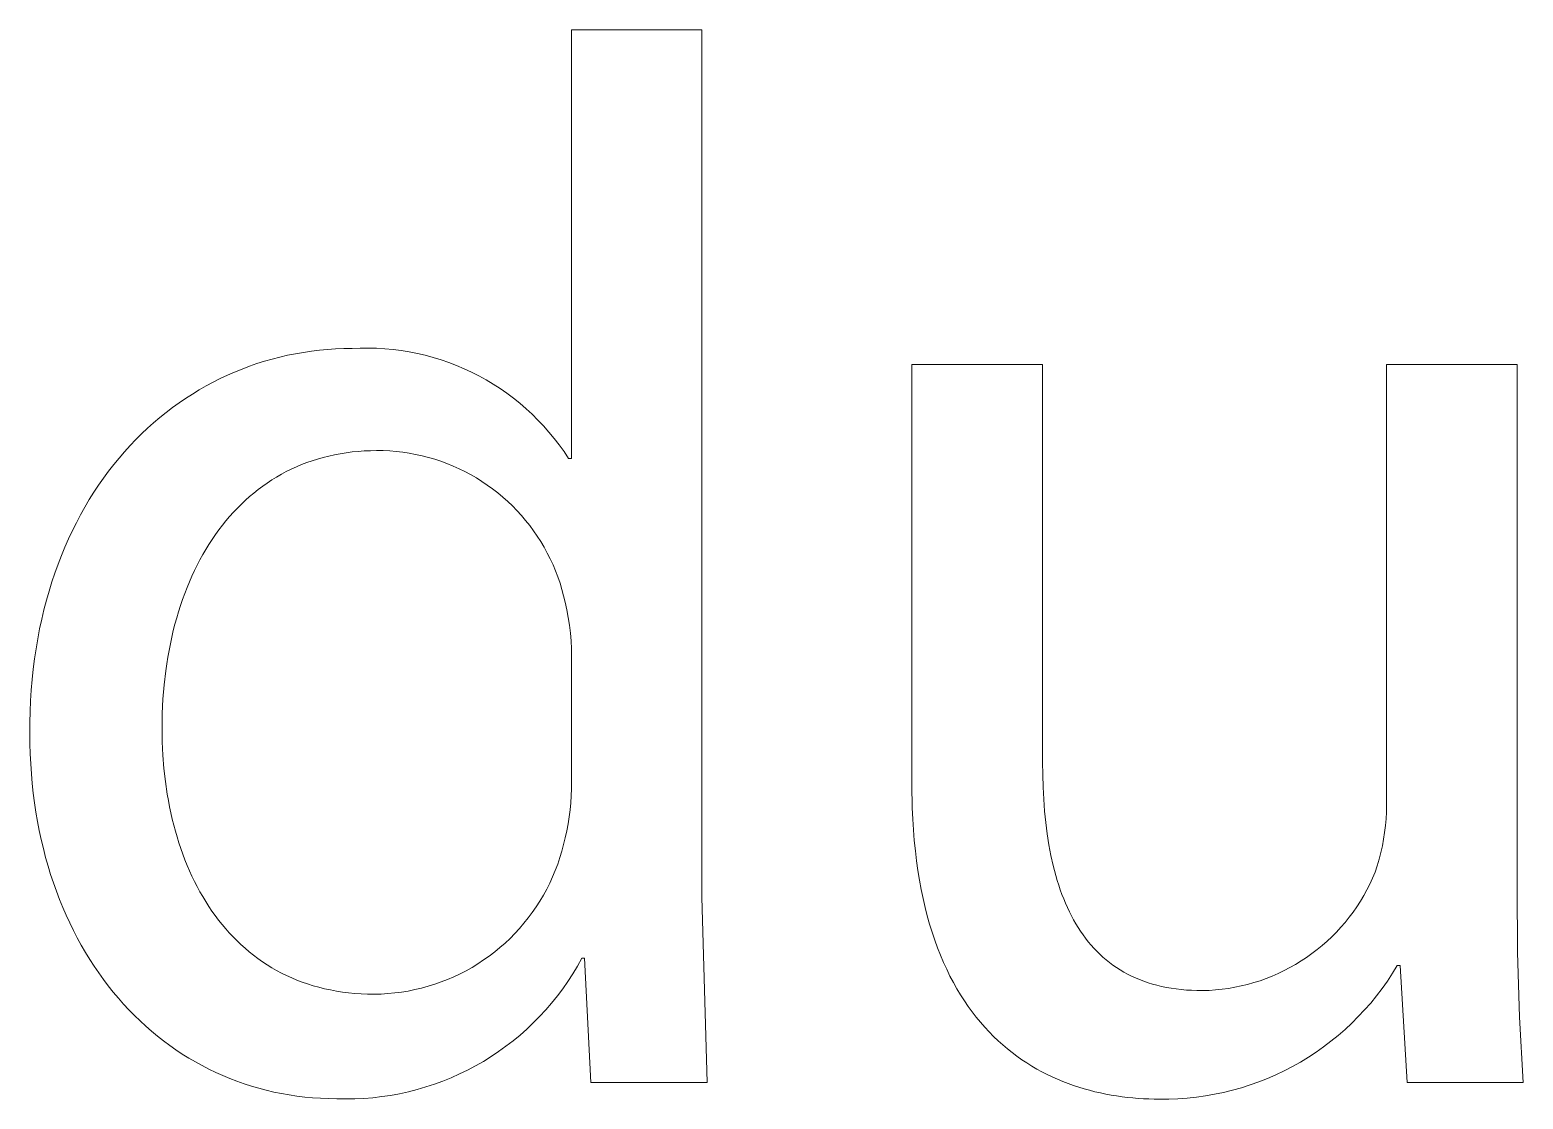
# Model space of a CAD drawing. Header units: millimetres. Extents: x 1383 to 4664, y -160 to 2132.
# Drawn here: x 3663.94 to 3697.01, y -105.34 to -81.65 of the extents above; entities that cross this region are included whole.
import ezdxf

# ---------------------------------------------------------------- set-up
doc = ezdxf.new("R2010")
doc.units = ezdxf.units.MM
doc.header["$MEASUREMENT"] = 0
doc.layers.add('Domyślny', color=7, linetype='Continuous', true_color=0x000000)

msp = doc.modelspace()

# ---------------------------------------------------------------- linework, layer by layer
at = {"layer": 'Domyślny', "color": 18, "lineweight": 15, "true_color": 0x000000}
for p, q in [((3675.936, -91.148), (3675.936, -81.653)), ((3675.936, -81.653), (3678.821, -81.653)), ((3678.821, -81.653), (3678.821, -100.861)), ((3669.136, -88.993), (3669.306, -88.945)), ((3669.306, -88.945), (3669.477, -88.901)), ((3669.477, -88.901), (3669.649, -88.861)), ((3669.649, -88.861), (3669.823, -88.826)), ((3669.823, -88.826), (3669.998, -88.796)), ((3669.998, -88.796), (3670.175, -88.77)), ((3670.175, -88.77), (3670.353, -88.749)), ((3670.353, -88.749), (3670.531, -88.732)), ((3670.531, -88.732), (3670.711, -88.721)), ((3670.711, -88.721), (3670.892, -88.713)), ((3670.892, -88.713), (3671.074, -88.711)), ((3671.074, -88.711), (3671.256, -88.703)), ((3671.256, -88.703), (3671.438, -88.701)), ((3671.438, -88.701), (3671.62, -88.706)), ((3671.62, -88.706), (3671.801, -88.716)), ((3671.801, -88.716), (3671.983, -88.733)), ((3671.983, -88.733), (3672.163, -88.756)), ((3672.163, -88.756), (3672.343, -88.785)), ((3672.343, -88.785), (3672.521, -88.821)), ((3672.521, -88.821), (3672.698, -88.862)), ((3672.698, -88.862), (3672.874, -88.91)), ((3672.874, -88.91), (3673.048, -88.963)), ((3673.048, -88.963), (3673.22, -89.023)), ((3668.314, -89.302), (3668.475, -89.232)), ((3668.475, -89.232), (3668.638, -89.166)), ((3668.638, -89.166), (3668.802, -89.104)), ((3668.802, -89.104), (3668.968, -89.046)), ((3668.968, -89.046), (3669.136, -88.993)), ((3673.22, -89.023), (3673.39, -89.088)), ((3673.39, -89.088), (3673.557, -89.159)), ((3673.557, -89.159), (3673.722, -89.236)), ((3673.722, -89.236), (3673.885, -89.318)), ((3683.475, -98.378), (3683.475, -89.069)), ((3683.475, -89.069), (3686.37, -89.069)), ((3686.37, -89.069), (3686.37, -97.876)), ((3693.986, -98.826), (3693.986, -89.069)), ((3693.986, -89.069), (3696.881, -89.069)), ((3696.881, -89.069), (3696.881, -100.64)), ((3667.538, -89.719), (3667.689, -89.627)), ((3667.689, -89.627), (3667.842, -89.54)), ((3667.842, -89.54), (3667.997, -89.456)), ((3667.997, -89.456), (3668.155, -89.377)), ((3668.155, -89.377), (3668.314, -89.302)), ((3673.885, -89.318), (3674.044, -89.406)), ((3674.044, -89.406), (3674.2, -89.5)), ((3674.2, -89.5), (3674.353, -89.598)), ((3674.353, -89.598), (3674.503, -89.702)), ((3667.099, -90.02), (3667.243, -89.915)), ((3667.243, -89.915), (3667.389, -89.815)), ((3667.389, -89.815), (3667.538, -89.719)), ((3674.503, -89.702), (3674.648, -89.811)), ((3674.648, -89.811), (3674.79, -89.925)), ((3674.79, -89.925), (3674.928, -90.044)), ((3666.681, -90.357), (3666.817, -90.24)), ((3666.817, -90.24), (3666.957, -90.128)), ((3666.957, -90.128), (3667.099, -90.02)), ((3674.928, -90.044), (3675.062, -90.167)), ((3675.062, -90.167), (3675.192, -90.295)), ((3666.285, -90.73), (3666.414, -90.602)), ((3666.414, -90.602), (3666.546, -90.477)), ((3666.546, -90.477), (3666.681, -90.357)), ((3675.192, -90.295), (3675.317, -90.427)), ((3675.317, -90.427), (3675.437, -90.563)), ((3675.437, -90.563), (3675.553, -90.704)), ((3666.036, -90.999), (3666.159, -90.862)), ((3666.159, -90.862), (3666.285, -90.73)), ((3675.553, -90.704), (3675.664, -90.848)), ((3675.664, -90.848), (3675.77, -90.996)), ((3665.798, -91.283), (3665.915, -91.139)), ((3665.915, -91.139), (3666.036, -90.999)), ((3670.074, -91.239), (3669.957, -91.284)), ((3670.193, -91.197), (3670.074, -91.239)), ((3670.313, -91.159), (3670.193, -91.197)), ((3670.435, -91.124), (3670.313, -91.159)), ((3670.56, -91.093), (3670.435, -91.124)), ((3670.686, -91.065), (3670.56, -91.093)), ((3670.814, -91.041), (3670.686, -91.065)), ((3670.944, -91.02), (3670.814, -91.041)), ((3671.075, -91.003), (3670.944, -91.02)), ((3671.209, -90.99), (3671.075, -91.003)), ((3671.344, -90.98), (3671.209, -90.99)), ((3671.481, -90.975), (3671.344, -90.98)), ((3671.62, -90.973), (3671.481, -90.975)), ((3671.765, -90.974), (3671.62, -90.973)), ((3671.91, -90.981), (3671.765, -90.974)), ((3672.054, -90.993), (3671.91, -90.981)), ((3672.198, -91.009), (3672.054, -90.993)), ((3672.341, -91.03), (3672.198, -91.009)), ((3672.484, -91.057), (3672.341, -91.03)), ((3672.625, -91.088), (3672.484, -91.057)), ((3672.766, -91.124), (3672.625, -91.088)), ((3672.905, -91.164), (3672.766, -91.124)), ((3673.042, -91.21), (3672.905, -91.164)), ((3673.178, -91.26), (3673.042, -91.21)), ((3673.312, -91.314), (3673.178, -91.26)), ((3675.77, -90.996), (3675.871, -91.148)), ((3675.871, -91.148), (3675.936, -91.148)), ((3665.463, -91.737), (3665.571, -91.582)), ((3665.571, -91.582), (3665.683, -91.43)), ((3665.683, -91.43), (3665.798, -91.283)), ((3669.404, -91.559), (3669.299, -91.623)), ((3669.511, -91.497), (3669.404, -91.559)), ((3669.619, -91.439), (3669.511, -91.497)), ((3669.73, -91.384), (3669.619, -91.439)), ((3669.843, -91.332), (3669.73, -91.384)), ((3669.957, -91.284), (3669.843, -91.332)), ((3673.444, -91.374), (3673.312, -91.314)), ((3673.574, -91.437), (3673.444, -91.374)), ((3673.702, -91.505), (3673.574, -91.437)), ((3673.828, -91.578), (3673.702, -91.505)), ((3673.951, -91.654), (3673.828, -91.578)), ((3665.256, -92.059), (3665.358, -91.896)), ((3665.358, -91.896), (3665.463, -91.737)), ((3668.9, -91.912), (3668.806, -91.991)), ((3668.997, -91.835), (3668.9, -91.912)), ((3669.096, -91.761), (3668.997, -91.835)), ((3669.196, -91.691), (3669.096, -91.761)), ((3669.299, -91.623), (3669.196, -91.691)), ((3674.071, -91.735), (3673.951, -91.654)), ((3674.188, -91.82), (3674.071, -91.735)), ((3674.303, -91.909), (3674.188, -91.82)), ((3674.414, -92.002), (3674.303, -91.909)), ((3665.061, -92.395), (3665.157, -92.225)), ((3665.157, -92.225), (3665.256, -92.059)), ((3668.535, -92.247), (3668.448, -92.338)), ((3668.623, -92.159), (3668.535, -92.247)), ((3668.713, -92.074), (3668.623, -92.159)), ((3668.806, -91.991), (3668.713, -92.074)), ((3674.522, -92.098), (3674.414, -92.002)), ((3674.627, -92.198), (3674.522, -92.098)), ((3674.728, -92.301), (3674.627, -92.198)), ((3664.881, -92.746), (3664.97, -92.569)), ((3664.97, -92.569), (3665.061, -92.395)), ((3668.283, -92.528), (3668.203, -92.627)), ((3668.364, -92.432), (3668.283, -92.528)), ((3668.448, -92.338), (3668.364, -92.432)), ((3674.826, -92.408), (3674.728, -92.301)), ((3674.92, -92.519), (3674.826, -92.408)), ((3675.01, -92.632), (3674.92, -92.519)), ((3664.715, -93.111), (3664.796, -92.927)), ((3664.796, -92.927), (3664.881, -92.746)), ((3668.05, -92.833), (3667.977, -92.94)), ((3668.125, -92.729), (3668.05, -92.833)), ((3668.203, -92.627), (3668.125, -92.729)), ((3675.096, -92.748), (3675.01, -92.632)), ((3675.178, -92.868), (3675.096, -92.748)), ((3675.257, -92.989), (3675.178, -92.868)), ((3664.637, -93.299), (3664.715, -93.111)), ((3667.837, -93.161), (3667.771, -93.275)), ((3667.906, -93.049), (3667.837, -93.161)), ((3667.977, -92.94), (3667.906, -93.049)), ((3675.331, -93.114), (3675.257, -92.989)), ((3675.4, -93.241), (3675.331, -93.114)), ((3675.465, -93.37), (3675.4, -93.241)), ((3664.493, -93.685), (3664.563, -93.49)), ((3664.563, -93.49), (3664.637, -93.299)), ((3667.645, -93.51), (3667.585, -93.632)), ((3667.707, -93.392), (3667.645, -93.51)), ((3667.771, -93.275), (3667.707, -93.392)), ((3675.526, -93.502), (3675.465, -93.37)), ((3675.583, -93.635), (3675.526, -93.502)), ((3664.365, -94.084), (3664.427, -93.883)), ((3664.427, -93.883), (3664.493, -93.685)), ((3667.472, -93.881), (3667.42, -94.008)), ((3667.527, -93.755), (3667.472, -93.881)), ((3667.585, -93.632), (3667.527, -93.755)), ((3675.634, -93.771), (3675.583, -93.635)), ((3675.681, -93.908), (3675.634, -93.771)), ((3675.724, -94.046), (3675.681, -93.908)), ((3664.307, -94.289), (3664.365, -94.084)), ((3667.369, -94.138), (3667.321, -94.27)), ((3667.42, -94.008), (3667.369, -94.138)), ((3675.761, -94.186), (3675.724, -94.046)), ((3675.794, -94.327), (3675.761, -94.186)), ((3664.202, -94.709), (3664.252, -94.497)), ((3664.252, -94.497), (3664.307, -94.289)), ((3667.232, -94.541), (3667.191, -94.679)), ((3667.275, -94.404), (3667.232, -94.541)), ((3667.321, -94.27), (3667.275, -94.404)), ((3675.832, -94.498), (3675.794, -94.327)), ((3675.864, -94.669), (3675.832, -94.498)), ((3664.156, -94.923), (3664.202, -94.709)), ((3667.152, -94.819), (3667.116, -94.961)), ((3667.191, -94.679), (3667.152, -94.819)), ((3675.891, -94.842), (3675.864, -94.669)), ((3675.911, -95.016), (3675.891, -94.842)), ((3664.077, -95.362), (3664.114, -95.141)), ((3664.114, -95.141), (3664.156, -94.923)), ((3667.051, -95.25), (3667.022, -95.397)), ((3667.082, -95.104), (3667.051, -95.25)), ((3667.116, -94.961), (3667.082, -95.104)), ((3675.925, -95.19), (3675.911, -95.016)), ((3675.934, -95.365), (3675.925, -95.19)), ((3664.044, -95.587), (3664.077, -95.362)), ((3666.995, -95.546), (3666.971, -95.697)), ((3667.022, -95.397), (3666.995, -95.546)), ((3675.936, -95.54), (3675.934, -95.365)), ((3675.936, -98.304), (3675.936, -95.54)), ((3663.991, -96.045), (3664.015, -95.814)), ((3664.015, -95.814), (3664.044, -95.587)), ((3666.949, -95.85), (3666.914, -96.159)), ((3666.971, -95.697), (3666.949, -95.85)), ((3663.971, -96.279), (3663.991, -96.045)), ((3666.914, -96.159), (3666.888, -96.475)), ((3663.946, -96.755), (3663.956, -96.516)), ((3663.956, -96.516), (3663.971, -96.279)), ((3666.888, -96.475), (3666.873, -96.797)), ((3663.94, -96.998), (3663.946, -96.755)), ((3666.873, -96.797), (3666.868, -97.124)), ((3663.939, -97.244), (3663.94, -96.998)), ((3666.868, -97.124), (3666.872, -97.424)), ((3663.942, -97.47), (3663.939, -97.244)), ((3663.948, -97.693), (3663.942, -97.47)), ((3666.872, -97.424), (3666.886, -97.72)), ((3663.959, -97.914), (3663.948, -97.693)), ((3666.886, -97.72), (3666.909, -98.012)), ((3686.37, -97.876), (3686.373, -98.156)), ((3663.974, -98.133), (3663.959, -97.914)), ((3663.993, -98.349), (3663.974, -98.133)), ((3666.909, -98.012), (3666.941, -98.299)), ((3686.373, -98.156), (3686.381, -98.429)), ((3664.016, -98.562), (3663.993, -98.349)), ((3666.941, -98.299), (3666.983, -98.582)), ((3675.93, -98.618), (3675.936, -98.461)), ((3675.936, -98.461), (3675.936, -98.304)), ((3683.484, -98.889), (3683.475, -98.378)), ((3686.381, -98.429), (3686.395, -98.697)), ((3664.043, -98.773), (3664.016, -98.562)), ((3664.074, -98.981), (3664.043, -98.773)), ((3666.983, -98.582), (3667.007, -98.722)), ((3667.007, -98.722), (3667.033, -98.86)), ((3667.033, -98.86), (3667.062, -98.997)), ((3675.904, -98.931), (3675.92, -98.775)), ((3675.92, -98.775), (3675.93, -98.618)), ((3686.395, -98.697), (3686.415, -98.959)), ((3693.983, -98.978), (3693.986, -98.826)), ((3664.109, -99.187), (3664.074, -98.981)), ((3664.148, -99.39), (3664.109, -99.187)), ((3667.062, -98.997), (3667.093, -99.133)), ((3667.093, -99.133), (3667.127, -99.267)), ((3675.859, -99.242), (3675.884, -99.087)), ((3675.884, -99.087), (3675.904, -98.931)), ((3683.494, -99.135), (3683.484, -98.889)), ((3683.509, -99.375), (3683.494, -99.135)), ((3686.415, -98.959), (3686.441, -99.214)), ((3686.441, -99.214), (3686.472, -99.462)), ((3693.963, -99.28), (3693.976, -99.129)), ((3693.976, -99.129), (3693.983, -98.978)), ((3664.191, -99.59), (3664.148, -99.39)), ((3667.127, -99.267), (3667.162, -99.399)), ((3667.162, -99.399), (3667.2, -99.53)), ((3667.2, -99.53), (3667.24, -99.66)), ((3675.794, -99.55), (3675.829, -99.396)), ((3675.829, -99.396), (3675.859, -99.242)), ((3683.528, -99.609), (3683.509, -99.375)), ((3686.472, -99.462), (3686.51, -99.704)), ((3693.923, -99.58), (3693.945, -99.43)), ((3693.945, -99.43), (3693.963, -99.28)), ((3664.238, -99.788), (3664.191, -99.59)), ((3664.288, -99.982), (3664.238, -99.788)), ((3667.24, -99.66), (3667.283, -99.787)), ((3667.283, -99.787), (3667.328, -99.913)), ((3675.679, -99.989), (3675.722, -99.844)), ((3675.722, -99.844), (3675.761, -99.697)), ((3675.761, -99.697), (3675.794, -99.55)), ((3683.551, -99.837), (3683.528, -99.609)), ((3683.578, -100.06), (3683.551, -99.837)), ((3686.51, -99.704), (3686.555, -99.938)), ((3693.825, -100.023), (3693.862, -99.877)), ((3693.862, -99.877), (3693.895, -99.729)), ((3693.895, -99.729), (3693.923, -99.58)), ((3664.343, -100.174), (3664.288, -99.982)), ((3664.4, -100.363), (3664.343, -100.174)), ((3667.328, -99.913), (3667.375, -100.037)), ((3667.375, -100.037), (3667.424, -100.16)), ((3667.424, -100.16), (3667.476, -100.28)), ((3675.577, -100.275), (3675.63, -100.133)), ((3675.63, -100.133), (3675.679, -99.989)), ((3683.608, -100.277), (3683.578, -100.06)), ((3686.555, -99.938), (3686.606, -100.166)), ((3686.606, -100.166), (3686.634, -100.276)), ((3693.734, -100.312), (3693.782, -100.168)), ((3693.782, -100.168), (3693.825, -100.023)), ((3664.462, -100.549), (3664.4, -100.363)), ((3667.476, -100.28), (3667.53, -100.399)), ((3667.53, -100.399), (3667.586, -100.516)), ((3667.586, -100.516), (3667.645, -100.63)), ((3675.455, -100.552), (3675.518, -100.414)), ((3675.518, -100.414), (3675.577, -100.275)), ((3683.643, -100.489), (3683.608, -100.277)), ((3683.681, -100.694), (3683.643, -100.489)), ((3686.634, -100.276), (3686.663, -100.385)), ((3686.663, -100.385), (3686.695, -100.492)), ((3686.695, -100.492), (3686.728, -100.597)), ((3693.617, -100.576), (3693.678, -100.445)), ((3693.678, -100.445), (3693.734, -100.312)), ((3664.527, -100.733), (3664.462, -100.549)), ((3664.596, -100.913), (3664.527, -100.733)), ((3667.645, -100.63), (3667.706, -100.743)), ((3667.706, -100.743), (3667.769, -100.853)), ((3667.769, -100.853), (3667.835, -100.962)), ((3675.236, -100.951), (3675.314, -100.82)), ((3675.314, -100.82), (3675.387, -100.687)), ((3675.387, -100.687), (3675.455, -100.552)), ((3678.821, -100.861), (3678.941, -104.969)), ((3683.723, -100.895), (3683.681, -100.694)), ((3686.728, -100.597), (3686.762, -100.7)), ((3686.762, -100.7), (3686.799, -100.802)), ((3686.799, -100.802), (3686.837, -100.901)), ((3693.407, -100.955), (3693.481, -100.831)), ((3693.481, -100.831), (3693.551, -100.705)), ((3693.551, -100.705), (3693.617, -100.576)), ((3696.881, -100.64), (3696.888, -102.083)), ((3664.668, -101.09), (3664.596, -100.913)), ((3664.743, -101.264), (3664.668, -101.09)), ((3667.835, -100.962), (3667.902, -101.068)), ((3667.902, -101.068), (3667.972, -101.172)), ((3667.972, -101.172), (3668.045, -101.273)), ((3674.978, -101.324), (3675.068, -101.203)), ((3675.068, -101.203), (3675.155, -101.078)), ((3675.155, -101.078), (3675.236, -100.951)), ((3683.768, -101.09), (3683.723, -100.895)), ((3683.816, -101.279), (3683.768, -101.09)), ((3686.837, -100.901), (3686.878, -100.998)), ((3686.878, -100.998), (3686.919, -101.093)), ((3686.919, -101.093), (3686.963, -101.186)), ((3686.963, -101.186), (3687.009, -101.276)), ((3693.159, -101.31), (3693.246, -101.195)), ((3693.246, -101.195), (3693.329, -101.076)), ((3693.329, -101.076), (3693.407, -100.955)), ((3664.822, -101.435), (3664.743, -101.264)), ((3664.904, -101.603), (3664.822, -101.435)), ((3668.045, -101.273), (3668.119, -101.372)), ((3668.119, -101.372), (3668.196, -101.469)), ((3668.196, -101.469), (3668.276, -101.563)), ((3674.784, -101.558), (3674.883, -101.443)), ((3674.883, -101.443), (3674.978, -101.324)), ((3683.868, -101.464), (3683.816, -101.279)), ((3683.923, -101.643), (3683.868, -101.464)), ((3687.009, -101.276), (3687.056, -101.365)), ((3687.056, -101.365), (3687.106, -101.452)), ((3687.106, -101.452), (3687.157, -101.536)), ((3692.876, -101.638), (3692.974, -101.532)), ((3692.974, -101.532), (3693.069, -101.423)), ((3693.069, -101.423), (3693.159, -101.31)), ((3664.99, -101.768), (3664.904, -101.603)), ((3665.078, -101.929), (3664.99, -101.768)), ((3668.276, -101.563), (3668.357, -101.655)), ((3668.357, -101.655), (3668.441, -101.745)), ((3668.441, -101.745), (3668.527, -101.831)), ((3668.527, -101.831), (3668.615, -101.915)), ((3674.465, -101.881), (3674.575, -101.777)), ((3674.575, -101.777), (3674.682, -101.669)), ((3674.682, -101.669), (3674.784, -101.558)), ((3683.982, -101.817), (3683.923, -101.643)), ((3684.043, -101.985), (3683.982, -101.817)), ((3687.157, -101.536), (3687.21, -101.618)), ((3687.21, -101.618), (3687.265, -101.698)), ((3687.265, -101.698), (3687.322, -101.776)), ((3687.322, -101.776), (3687.382, -101.851)), ((3687.382, -101.851), (3687.443, -101.924)), ((3692.561, -101.936), (3692.67, -101.84)), ((3692.67, -101.84), (3692.775, -101.741)), ((3692.775, -101.741), (3692.876, -101.638)), ((3665.17, -102.088), (3665.078, -101.929)), ((3665.265, -102.243), (3665.17, -102.088)), ((3668.615, -101.915), (3668.706, -101.997)), ((3668.706, -101.997), (3668.799, -102.075)), ((3668.799, -102.075), (3668.894, -102.151)), ((3668.894, -102.151), (3668.992, -102.224)), ((3673.989, -102.256), (3674.113, -102.169)), ((3674.113, -102.169), (3674.234, -102.077)), ((3674.234, -102.077), (3674.351, -101.981)), ((3674.351, -101.981), (3674.465, -101.881)), ((3684.108, -102.149), (3684.043, -101.985)), ((3684.175, -102.308), (3684.108, -102.149)), ((3687.443, -101.924), (3687.506, -101.995)), ((3687.506, -101.995), (3687.571, -102.063)), ((3687.571, -102.063), (3687.638, -102.129)), ((3687.638, -102.129), (3687.707, -102.193)), ((3687.707, -102.193), (3687.778, -102.254)), ((3692.217, -102.199), (3692.335, -102.115)), ((3692.335, -102.115), (3692.449, -102.027)), ((3692.449, -102.027), (3692.561, -101.936)), ((3696.888, -102.083), (3696.932, -103.526)), ((3665.364, -102.394), (3665.265, -102.243)), ((3665.465, -102.543), (3665.364, -102.394)), ((3668.992, -102.224), (3669.091, -102.294)), ((3669.091, -102.294), (3669.193, -102.361)), ((3669.193, -102.361), (3669.298, -102.426)), ((3669.298, -102.426), (3669.404, -102.487)), ((3669.404, -102.487), (3669.513, -102.545)), ((3673.467, -102.562), (3673.601, -102.493)), ((3673.601, -102.493), (3673.733, -102.419)), ((3673.733, -102.419), (3673.863, -102.34)), ((3673.863, -102.34), (3673.989, -102.256)), ((3676.068, -102.39), (3675.965, -102.561)), ((3676.166, -102.216), (3676.068, -102.39)), ((3676.22, -102.216), (3676.166, -102.216)), ((3676.362, -104.969), (3676.22, -102.216)), ((3684.245, -102.462), (3684.175, -102.308)), ((3684.318, -102.611), (3684.245, -102.462)), ((3687.778, -102.254), (3687.852, -102.312)), ((3687.852, -102.312), (3687.927, -102.369)), ((3687.927, -102.369), (3688.005, -102.422)), ((3688.005, -102.422), (3688.085, -102.473)), ((3688.085, -102.473), (3688.167, -102.522)), ((3688.167, -102.522), (3688.251, -102.568)), ((3691.589, -102.554), (3691.719, -102.492)), ((3691.719, -102.492), (3691.847, -102.425)), ((3691.847, -102.425), (3691.973, -102.354)), ((3691.973, -102.354), (3692.096, -102.278)), ((3692.096, -102.278), (3692.217, -102.199)), ((3694.226, -102.377), (3694.12, -102.551)), ((3694.292, -102.377), (3694.226, -102.377)), ((3694.445, -104.967), (3694.292, -102.377)), ((3665.569, -102.688), (3665.465, -102.543)), ((3665.676, -102.829), (3665.569, -102.688)), ((3665.786, -102.967), (3665.676, -102.829)), ((3669.513, -102.545), (3669.625, -102.6)), ((3669.625, -102.6), (3669.738, -102.651)), ((3669.738, -102.651), (3669.854, -102.7)), ((3669.854, -102.7), (3669.972, -102.745)), ((3669.972, -102.745), (3670.092, -102.787)), ((3670.092, -102.787), (3670.215, -102.825)), ((3670.215, -102.825), (3670.34, -102.86)), ((3672.615, -102.878), (3672.762, -102.838)), ((3672.762, -102.838), (3672.906, -102.793)), ((3672.906, -102.793), (3673.049, -102.742)), ((3673.049, -102.742), (3673.19, -102.687)), ((3673.19, -102.687), (3673.33, -102.627)), ((3673.33, -102.627), (3673.467, -102.562)), ((3675.856, -102.729), (3675.742, -102.893)), ((3675.965, -102.561), (3675.856, -102.729)), ((3684.394, -102.755), (3684.318, -102.611)), ((3684.473, -102.894), (3684.394, -102.755)), ((3688.251, -102.568), (3688.337, -102.612)), ((3688.337, -102.612), (3688.426, -102.652)), ((3688.426, -102.652), (3688.517, -102.691)), ((3688.517, -102.691), (3688.61, -102.726)), ((3688.61, -102.726), (3688.705, -102.759)), ((3688.705, -102.759), (3688.803, -102.789)), ((3688.803, -102.789), (3688.903, -102.816)), ((3688.903, -102.816), (3689.005, -102.841)), ((3689.005, -102.841), (3689.11, -102.863)), ((3690.628, -102.861), (3690.769, -102.831)), ((3690.769, -102.831), (3690.91, -102.797)), ((3690.91, -102.797), (3691.049, -102.758)), ((3691.049, -102.758), (3691.186, -102.714)), ((3691.186, -102.714), (3691.322, -102.665)), ((3691.322, -102.665), (3691.457, -102.612)), ((3691.457, -102.612), (3691.589, -102.554)), ((3694.007, -102.722), (3693.889, -102.888)), ((3694.12, -102.551), (3694.007, -102.722)), ((3665.899, -103.102), (3665.786, -102.967)), ((3666.015, -103.233), (3665.899, -103.102)), ((3670.34, -102.86), (3670.467, -102.892)), ((3670.467, -102.892), (3670.596, -102.92)), ((3670.596, -102.92), (3670.728, -102.944)), ((3670.728, -102.944), (3670.862, -102.965)), ((3670.862, -102.965), (3670.998, -102.982)), ((3670.998, -102.982), (3671.136, -102.996)), ((3671.136, -102.996), (3671.277, -103.005)), ((3671.277, -103.005), (3671.42, -103.011)), ((3671.42, -103.011), (3671.566, -103.013)), ((3671.566, -103.013), (3671.717, -103.01)), ((3671.717, -103.01), (3671.869, -103.001)), ((3671.869, -103.001), (3672.019, -102.987)), ((3672.019, -102.987), (3672.17, -102.967)), ((3672.17, -102.967), (3672.319, -102.943)), ((3672.319, -102.943), (3672.468, -102.913)), ((3672.468, -102.913), (3672.615, -102.878)), ((3675.622, -103.053), (3675.496, -103.209)), ((3675.742, -102.893), (3675.622, -103.053)), ((3684.554, -103.029), (3684.473, -102.894)), ((3684.637, -103.159), (3684.554, -103.029)), ((3684.723, -103.285), (3684.637, -103.159)), ((3689.11, -102.863), (3689.217, -102.881)), ((3689.217, -102.881), (3689.327, -102.898)), ((3689.327, -102.898), (3689.438, -102.911)), ((3689.438, -102.911), (3689.553, -102.921)), ((3689.553, -102.921), (3689.67, -102.928)), ((3689.67, -102.928), (3689.789, -102.933)), ((3689.789, -102.933), (3689.91, -102.934)), ((3689.91, -102.934), (3690.055, -102.93)), ((3690.055, -102.93), (3690.199, -102.92)), ((3690.199, -102.92), (3690.343, -102.905)), ((3690.343, -102.905), (3690.486, -102.885)), ((3690.486, -102.885), (3690.628, -102.861)), ((3693.765, -103.051), (3693.636, -103.209)), ((3693.889, -102.888), (3693.765, -103.051)), ((3666.133, -103.36), (3666.015, -103.233)), ((3666.255, -103.484), (3666.133, -103.36)), ((3666.379, -103.604), (3666.255, -103.484)), ((3675.23, -103.507), (3675.09, -103.649)), ((3675.366, -103.36), (3675.23, -103.507)), ((3675.496, -103.209), (3675.366, -103.36)), ((3684.811, -103.406), (3684.723, -103.285)), ((3684.901, -103.523), (3684.811, -103.406)), ((3693.362, -103.511), (3693.217, -103.655)), ((3693.501, -103.362), (3693.362, -103.511)), ((3693.636, -103.209), (3693.501, -103.362)), ((3666.505, -103.721), (3666.379, -103.604)), ((3666.634, -103.833), (3666.505, -103.721)), ((3666.766, -103.942), (3666.634, -103.833)), ((3674.945, -103.787), (3674.795, -103.919)), ((3675.09, -103.649), (3674.945, -103.787)), ((3684.994, -103.636), (3684.901, -103.523)), ((3685.088, -103.744), (3684.994, -103.636)), ((3685.185, -103.848), (3685.088, -103.744)), ((3685.283, -103.948), (3685.185, -103.848)), ((3693.068, -103.795), (3692.914, -103.929)), ((3693.217, -103.655), (3693.068, -103.795)), ((3696.932, -103.526), (3697.012, -104.967)), ((3666.9, -104.047), (3666.766, -103.942)), ((3667.036, -104.149), (3666.9, -104.047)), ((3667.175, -104.246), (3667.036, -104.149)), ((3674.482, -104.168), (3674.32, -104.285)), ((3674.641, -104.046), (3674.482, -104.168)), ((3674.795, -103.919), (3674.641, -104.046)), ((3685.383, -104.044), (3685.283, -103.948)), ((3685.485, -104.135), (3685.383, -104.044)), ((3685.589, -104.223), (3685.485, -104.135)), ((3692.755, -104.057), (3692.592, -104.18)), ((3692.914, -103.929), (3692.755, -104.057)), ((3667.316, -104.34), (3667.175, -104.246)), ((3667.46, -104.429), (3667.316, -104.34)), ((3667.605, -104.515), (3667.46, -104.429)), ((3673.983, -104.501), (3673.81, -104.6)), ((3674.153, -104.396), (3673.983, -104.501)), ((3674.32, -104.285), (3674.153, -104.396)), ((3685.694, -104.307), (3685.589, -104.223)), ((3685.801, -104.387), (3685.694, -104.307)), ((3685.909, -104.464), (3685.801, -104.387)), ((3686.019, -104.536), (3685.909, -104.464)), ((3692.255, -104.41), (3692.08, -104.516)), ((3692.425, -104.298), (3692.255, -104.41)), ((3692.592, -104.18), (3692.425, -104.298)), ((3667.753, -104.596), (3667.605, -104.515)), ((3667.903, -104.673), (3667.753, -104.596)), ((3668.056, -104.747), (3667.903, -104.673)), ((3668.21, -104.816), (3668.056, -104.747)), ((3668.366, -104.881), (3668.21, -104.816)), ((3673.454, -104.781), (3673.271, -104.863)), ((3673.633, -104.694), (3673.454, -104.781)), ((3673.81, -104.6), (3673.633, -104.694)), ((3686.13, -104.605), (3686.019, -104.536)), ((3686.242, -104.671), (3686.13, -104.605)), ((3686.355, -104.733), (3686.242, -104.671)), ((3686.469, -104.791), (3686.355, -104.733)), ((3686.584, -104.846), (3686.469, -104.791)), ((3691.537, -104.798), (3691.349, -104.879)), ((3691.721, -104.71), (3691.537, -104.798)), ((3691.902, -104.616), (3691.721, -104.71)), ((3692.08, -104.516), (3691.902, -104.616)), ((3668.524, -104.942), (3668.366, -104.881)), ((3668.684, -104.998), (3668.524, -104.942)), ((3668.846, -105.05), (3668.684, -104.998)), ((3669.01, -105.098), (3668.846, -105.05)), ((3669.175, -105.141), (3669.01, -105.098)), ((3669.342, -105.181), (3669.175, -105.141)), ((3672.516, -105.125), (3672.322, -105.175)), ((3672.708, -105.069), (3672.516, -105.125)), ((3672.898, -105.007), (3672.708, -105.069)), ((3673.086, -104.938), (3672.898, -105.007)), ((3673.271, -104.863), (3673.086, -104.938)), ((3678.941, -104.969), (3676.362, -104.969)), ((3686.7, -104.898), (3686.584, -104.846)), ((3686.816, -104.947), (3686.7, -104.898)), ((3686.934, -104.992), (3686.816, -104.947)), ((3687.052, -105.034), (3686.934, -104.992)), ((3687.17, -105.073), (3687.052, -105.034)), ((3687.289, -105.11), (3687.17, -105.073)), ((3687.409, -105.143), (3687.289, -105.11)), ((3687.529, -105.173), (3687.409, -105.143)), ((3690.576, -105.14), (3690.378, -105.189)), ((3690.773, -105.085), (3690.576, -105.14)), ((3690.967, -105.023), (3690.773, -105.085)), ((3691.16, -104.954), (3690.967, -105.023)), ((3691.349, -104.879), (3691.16, -104.954)), ((3697.012, -104.967), (3694.445, -104.967)), ((3669.511, -105.215), (3669.342, -105.181)), ((3669.681, -105.245), (3669.511, -105.215)), ((3669.853, -105.271), (3669.681, -105.245)), ((3670.027, -105.292), (3669.853, -105.271)), ((3670.202, -105.308), (3670.027, -105.292)), ((3670.378, -105.32), (3670.202, -105.308)), ((3670.556, -105.327), (3670.378, -105.32)), ((3670.735, -105.329), (3670.556, -105.327)), ((3670.935, -105.334), (3670.735, -105.329)), ((3671.135, -105.331), (3670.935, -105.334)), ((3671.335, -105.322), (3671.135, -105.331)), ((3671.534, -105.306), (3671.335, -105.322)), ((3671.733, -105.283), (3671.534, -105.306)), ((3671.93, -105.254), (3671.733, -105.283)), ((3672.127, -105.217), (3671.93, -105.254)), ((3672.322, -105.175), (3672.127, -105.217)), ((3687.649, -105.201), (3687.529, -105.173)), ((3687.769, -105.226), (3687.649, -105.201)), ((3687.889, -105.248), (3687.769, -105.226)), ((3688.009, -105.268), (3687.889, -105.248)), ((3688.129, -105.285), (3688.009, -105.268)), ((3688.249, -105.299), (3688.129, -105.285)), ((3688.368, -105.311), (3688.249, -105.299)), ((3688.488, -105.321), (3688.368, -105.311)), ((3688.607, -105.329), (3688.488, -105.321)), ((3688.725, -105.334), (3688.607, -105.329)), ((3688.843, -105.337), (3688.725, -105.334)), ((3688.96, -105.338), (3688.843, -105.337)), ((3689.164, -105.338), (3688.96, -105.338)), ((3689.368, -105.33), (3689.164, -105.338)), ((3689.572, -105.316), (3689.368, -105.33)), ((3689.775, -105.294), (3689.572, -105.316)), ((3689.977, -105.266), (3689.775, -105.294)), ((3690.178, -105.231), (3689.977, -105.266)), ((3690.378, -105.189), (3690.178, -105.231))]:
    msp.add_line(p, q, dxfattribs=at)

doc.saveas('drawing.dxf')
